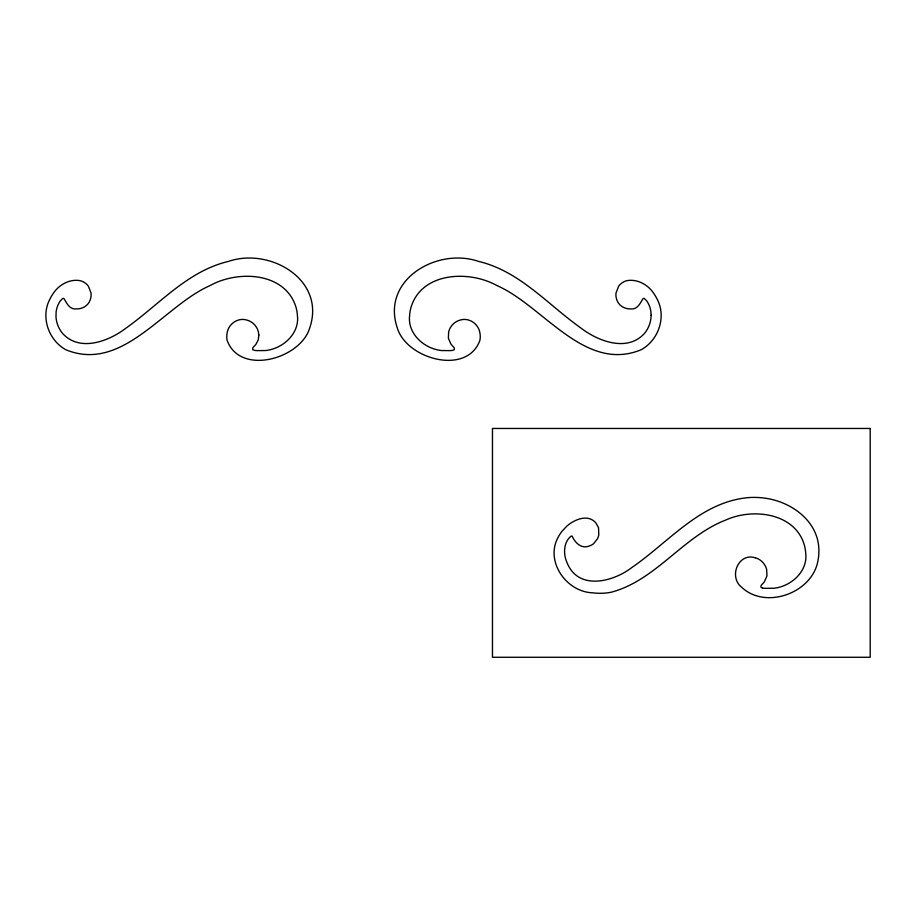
<?xml version="1.0" encoding="UTF-8"?>
<svg xmlns="http://www.w3.org/2000/svg" width="916" height="916" viewBox="0 0 916 916"><rect width="100%" height="100%" fill="white"/><g stroke="black" fill="none" stroke-linecap="round" stroke-linejoin="round"><path stroke-width="1.37" d="M762.513 588.015L761.024 587.396L760.956 586.057A3.366 3.366 0 0 1 761.425 585.072L762.57 583.836A16.923 16.923 0 0 0 764.425 581.694L766.955 575.924L766.669 569.569A16.969 16.969 0 0 0 764.837 565.103A15.916 15.916 0 0 0 755.208 557.752M755.196 557.775C738.25 552.428 728.449 576.931 741.594 587.179C765.41 609.93 812.023 593.156 817.885 561.107A49.613 49.613 0 0 0 818.595 545.467C815.583 518.914 789.581 501.327 764.688 498.132A77.814 77.814 0 0 0 748.567 497.594C700.591 501.773 669.127 541.94 631.891 567.496C614.35 581.133 581.168 590.431 568.504 565.87A36.926 36.926 0 0 1 565.733 559.069C563.317 551.489 564.451 541.31 571.046 536.169A1.649 1.649 0 0 1 571.55 536.078A1.832 1.832 0 0 1 572.145 536.158C575.076 542.845 581.694 549.657 590.087 545.673A12.618 12.618 0 0 0 593.728 543.589L597.461 538.791A16.454 16.454 0 0 0 598.801 534.852L598.537 527.65L595.698 522.704A14.564 14.564 0 0 0 592.377 519.956C587.099 516.75 580.481 518.135 575.225 520.643A35.816 35.816 0 0 0 567.038 525.956L562.069 531.177A39.434 39.434 0 0 0 558.245 537.062C544.722 561.084 566.18 591.873 592.572 592.812A59.185 59.185 0 0 0 610.835 592.32C655.925 580.549 682.912 536.501 725.861 520.002C752.986 507.636 795.741 512.937 804.546 545.81A41.151 41.151 0 0 1 805.691 553.024C807.866 569.512 794.264 583.389 779.173 587.27A34.384 34.384 0 0 1 773.951 588.244L765.261 588.335A28.888 28.888 0 0 1 762.513 588.026M258.85 335.05L258.289 339.756L256.137 343.992A16.923 16.923 0 0 1 254.282 346.134L253.137 347.37A3.366 3.366 0 0 0 252.667 348.355L252.736 349.683L254.224 350.313A28.888 28.888 0 0 0 256.972 350.622L265.663 350.542A34.384 34.384 0 0 0 270.884 349.557C285.975 345.687 299.578 331.81 297.402 315.322A41.151 41.151 0 0 0 296.246 308.108C286.078 272.075 238.263 269.831 210.096 285.563C163.643 305.83 122.263 373.247 65.597 349.637A37.705 37.705 0 0 1 54.124 339.55C45.422 328.294 42.995 312.104 49.807 299.337A47.838 47.838 0 0 1 53.288 293.383C58.853 284.922 69.147 279.059 79.406 280.536A14.072 14.072 0 0 1 83.997 282.243A14.61 14.61 0 0 1 88.36 286.158L91.028 293.028A15.549 15.549 0 0 1 90.879 297.517L90.066 300.356A13.351 13.351 0 0 1 83.528 307.387L81.89 308.062A15.801 15.801 0 0 1 76.543 308.91C69.387 309.814 66.776 302.978 63.857 298.456A1.832 1.832 0 0 0 63.261 298.376A1.649 1.649 0 0 0 62.757 298.467L60.296 300.872A25.156 25.156 0 0 0 56.116 311.806L55.99 316.89A28.671 28.671 0 0 0 58.223 326.268A29.049 29.049 0 0 0 62.62 333.481C79.864 352.42 108.981 341.244 126.19 327.985C159.327 304.478 187.471 271.056 228.542 261.381C270.06 247.148 326.21 279.838 309.688 328.054C300.459 359.003 239.992 376.052 227.134 340.328A18.4 18.4 0 0 1 227.076 333.252C228.244 324.035 237.885 317.222 246.908 320.073A15.916 15.916 0 0 1 256.526 327.413A16.969 16.969 0 0 1 258.381 331.867L258.85 335.05M651.104 315.196L651.047 316.89A28.671 28.671 0 0 1 648.814 326.268A29.049 29.049 0 0 1 644.417 333.481C627.174 352.42 598.045 341.244 580.847 327.985C547.711 304.478 519.567 271.056 478.495 261.381C436.978 247.148 380.827 279.838 397.338 328.054C406.578 359.003 467.046 376.052 479.904 340.328A18.4 18.4 0 0 0 479.95 333.252C478.793 324.035 469.152 317.222 460.13 320.073A15.916 15.916 0 0 0 450.512 327.413A16.969 16.969 0 0 0 448.657 331.867L448.371 338.222L450.901 343.992A16.923 16.923 0 0 0 452.756 346.134L453.901 347.37A3.366 3.366 0 0 1 454.37 348.355L454.302 349.683L452.813 350.313A28.888 28.888 0 0 1 450.065 350.622L441.375 350.542A34.384 34.384 0 0 1 436.153 349.557C421.062 345.687 407.46 331.81 409.635 315.322A41.151 41.151 0 0 1 410.78 308.108C420.959 272.075 468.774 269.831 496.93 285.563C543.383 305.83 584.774 373.247 641.429 349.637A37.705 37.705 0 0 0 652.913 339.55C661.604 328.294 664.043 312.104 657.23 299.337A47.838 47.838 0 0 0 653.749 293.383C648.185 284.922 637.891 279.059 627.632 280.536A14.072 14.072 0 0 0 623.04 282.243A14.61 14.61 0 0 0 618.678 286.158L616.01 293.028A15.549 15.549 0 0 0 616.159 297.517L616.96 300.356A13.351 13.351 0 0 0 623.498 307.387L625.147 308.062A15.801 15.801 0 0 0 630.494 308.91C637.696 309.848 640.192 302.933 643.181 298.456A1.832 1.832 0 0 1 643.776 298.376A1.649 1.649 0 0 1 644.28 298.467L646.73 300.872A25.156 25.156 0 0 1 650.91 311.806L651.104 315.196M870.2 428.459L492.476 428.459L492.476 657.276L870.2 657.276L870.2 428.459"/></g></svg>
